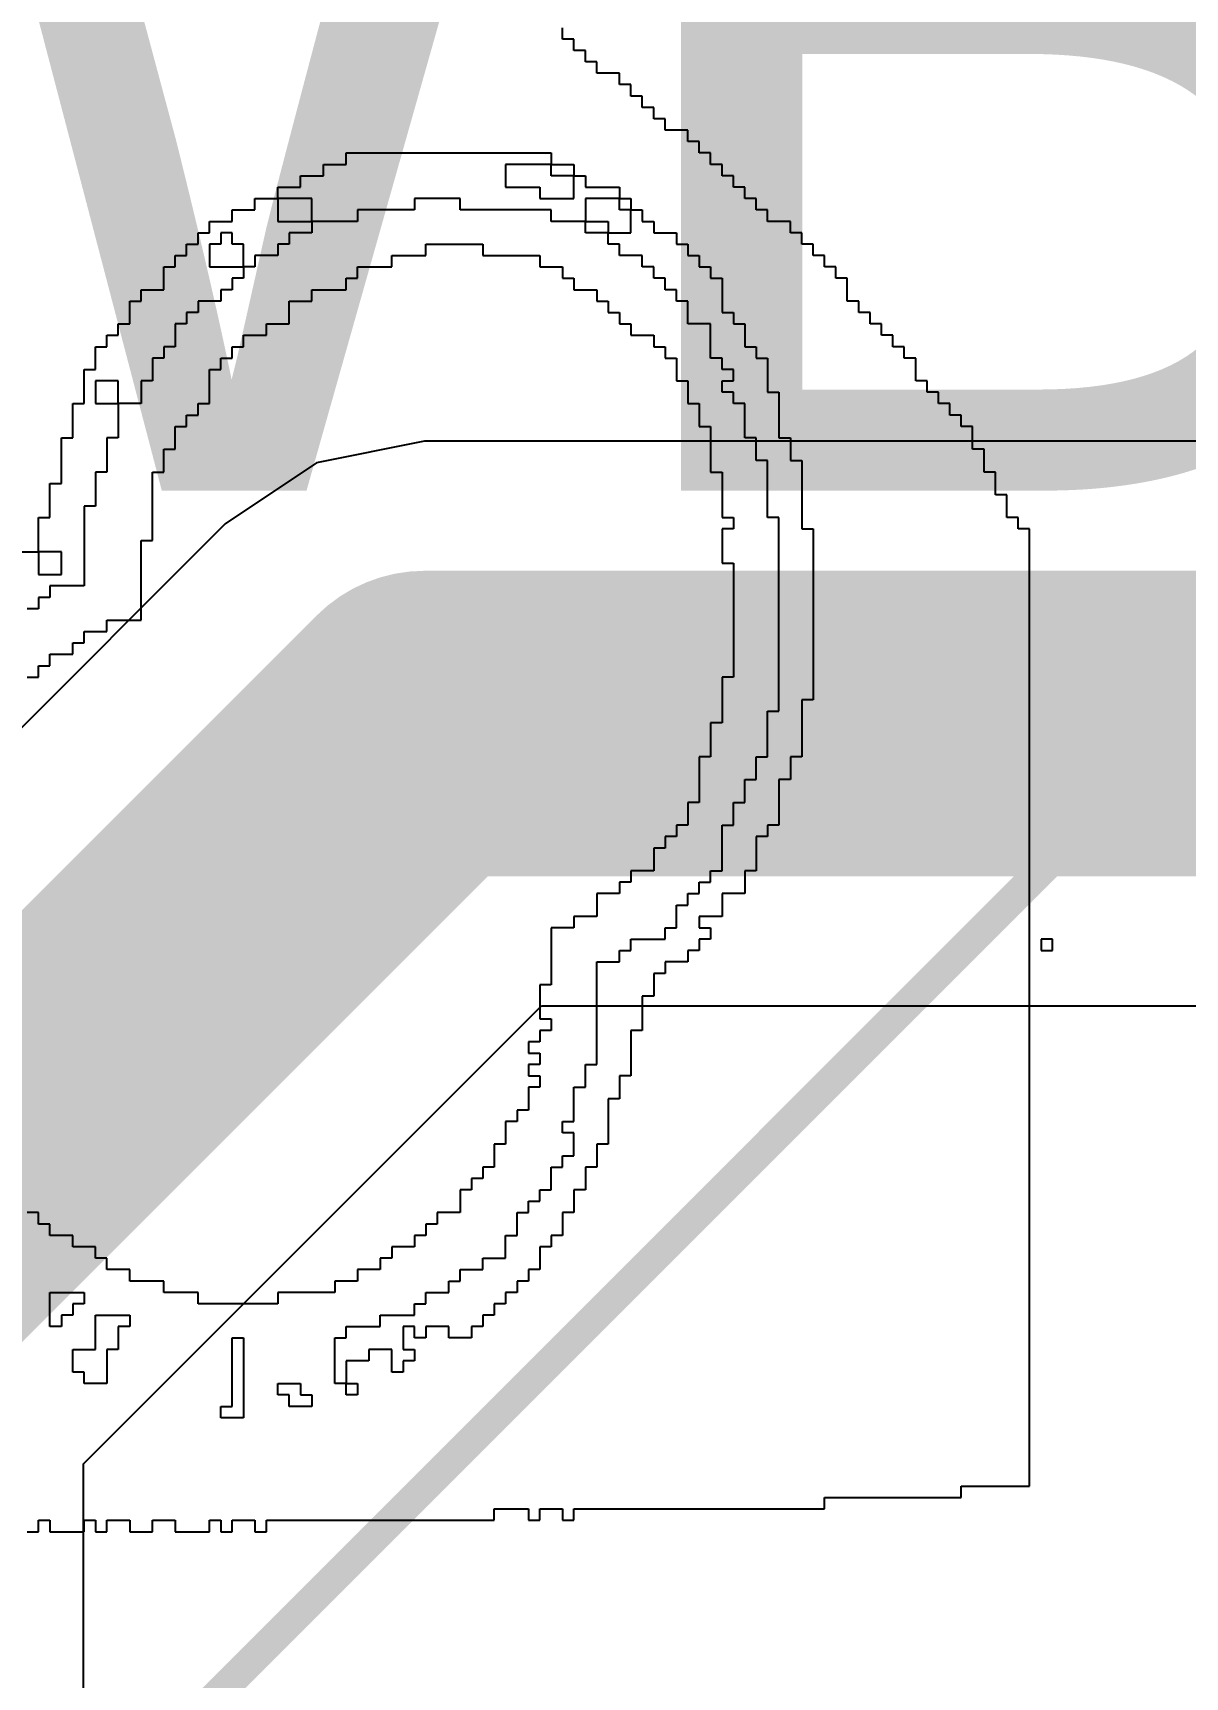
# Model space of a CAD drawing. Header units: millimetres. Extents: x 0 to 168, y 0 to 109.
# Drawn here: x 83.686 to 85.573, y 70.194 to 72.886 of the extents above; entities that cross this region are included whole.
import ezdxf

# ---------------------------------------------------------------- set-up
doc = ezdxf.new("R2010")
doc.units = ezdxf.units.MM
for name, color, linetype in [('BottomOverlay', 54, 'Continuous'), ('Mechanical15', 56, 'Continuous'), ('TopLayer', 1, 'Continuous'), ('TopOverlay', 2, 'Continuous')]:
    doc.layers.add(name, color=color, linetype=linetype)
doc.styles.add('Arial', font='arial.ttf', dxfattribs={"height": 0.2})

# ---------------------------------------------------------------- blocks, each defined once
blk = doc.blocks.new('44ML_M_51')
at = {"layer": 'Mechanical15', "const_width": 0.05}
blk.add_lwpolyline([(7.2, 7.2), (7.2, -7.2)], dxfattribs=at)

msp = doc.modelspace()

# ---------------------------------------------------------------- linework, layer by layer
at = {"layer": 'BottomOverlay'}
for p, q in [((84.5539, 72.8755), (84.5539, 72.8941)), ((84.5725, 72.8755), (84.5539, 72.8755)), ((84.5725, 72.8568), (84.5725, 72.8755)), ((84.5912, 72.8568), (84.5725, 72.8568)), ((84.5912, 72.8382), (84.5912, 72.8568)), ((84.6099, 72.8382), (84.5912, 72.8382)), ((84.6099, 72.8195), (84.6099, 72.8382)), ((84.6472, 72.8195), (84.6099, 72.8195)), ((84.6472, 72.8009), (84.6472, 72.8195)), ((84.6658, 72.8009), (84.6472, 72.8009)), ((84.6658, 72.7822), (84.6658, 72.8009)), ((84.6845, 72.7822), (84.6658, 72.7822)), ((84.6845, 72.7636), (84.6845, 72.7822)), ((84.7031, 72.7636), (84.6845, 72.7636)), ((84.7031, 72.7449), (84.7031, 72.7636)), ((84.7218, 72.7449), (84.7031, 72.7449)), ((84.7218, 72.7263), (84.7218, 72.7449)), ((84.7591, 72.7263), (84.7218, 72.7263)), ((84.7591, 72.7076), (84.7591, 72.7263)), ((84.1995, 72.6703), (84.1995, 72.689)), ((84.1995, 72.689), (84.5352, 72.689)), ((84.5352, 72.689), (84.5352, 72.6703)), ((84.7777, 72.7076), (84.7591, 72.7076)), ((84.7777, 72.689), (84.7777, 72.7076)), ((84.7964, 72.689), (84.7777, 72.689)), ((84.7964, 72.6703), (84.7964, 72.689)), ((84.1622, 72.6516), (84.1622, 72.6703)), ((84.1622, 72.6703), (84.1995, 72.6703)), ((84.5352, 72.6703), (84.4606, 72.6703)), ((84.4606, 72.6703), (84.4606, 72.6516)), ((84.5352, 72.6703), (84.5725, 72.6703)), ((84.5352, 72.6516), (84.5352, 72.6703)), ((84.5725, 72.6703), (84.5725, 72.6516)), ((84.815, 72.6703), (84.7964, 72.6703)), ((84.815, 72.6516), (84.815, 72.6703)), ((84.0875, 72.6143), (84.0875, 72.633)), ((84.0875, 72.633), (84.1248, 72.633)), ((84.1248, 72.633), (84.1248, 72.6516)), ((84.1248, 72.6516), (84.1622, 72.6516)), ((84.4606, 72.6516), (84.4606, 72.633)), ((84.4606, 72.633), (84.5166, 72.633)), ((84.5166, 72.633), (84.5166, 72.6143)), ((84.5725, 72.6516), (84.5352, 72.6516)), ((84.5725, 72.6516), (84.5912, 72.6516)), ((84.5725, 72.633), (84.5725, 72.6516)), ((84.5725, 72.6143), (84.5725, 72.633)), ((84.5912, 72.6516), (84.5912, 72.633)), ((84.5912, 72.633), (84.6472, 72.633)), ((84.6472, 72.633), (84.6472, 72.6143)), ((84.8337, 72.6516), (84.815, 72.6516)), ((84.8337, 72.633), (84.8337, 72.6516)), ((84.8524, 72.633), (84.8337, 72.633)), ((84.8524, 72.6143), (84.8524, 72.633)), ((84.0502, 72.5957), (84.0502, 72.6143)), ((84.0502, 72.6143), (84.0875, 72.6143)), ((84.0875, 72.6143), (84.0875, 72.5957)), ((84.1435, 72.6143), (84.0875, 72.6143)), ((84.1435, 72.5957), (84.1435, 72.6143)), ((84.386, 72.6143), (84.3114, 72.6143)), ((84.3114, 72.6143), (84.3114, 72.5957)), ((84.386, 72.5957), (84.386, 72.6143)), ((84.5166, 72.6143), (84.5725, 72.6143)), ((84.6472, 72.6143), (84.5912, 72.6143)), ((84.5912, 72.6143), (84.5912, 72.5957)), ((84.6472, 72.6143), (84.6658, 72.6143)), ((84.6472, 72.5957), (84.6472, 72.6143)), ((84.6658, 72.6143), (84.6658, 72.5957)), ((84.871, 72.6143), (84.8524, 72.6143)), ((84.871, 72.5957), (84.871, 72.6143)), ((83.9756, 72.5584), (83.9756, 72.577)), ((83.9756, 72.577), (84.0129, 72.577)), ((84.0129, 72.577), (84.0129, 72.5957)), ((84.0129, 72.5957), (84.0502, 72.5957)), ((84.0875, 72.5957), (84.0875, 72.577)), ((84.0875, 72.577), (84.1435, 72.577)), ((84.1435, 72.577), (84.1435, 72.5957)), ((84.1435, 72.577), (84.1435, 72.5584)), ((84.2181, 72.577), (84.1435, 72.577)), ((84.3114, 72.5957), (84.2181, 72.5957)), ((84.2181, 72.5957), (84.2181, 72.577)), ((84.5352, 72.5957), (84.386, 72.5957)), ((84.5352, 72.577), (84.5352, 72.5957)), ((84.5912, 72.577), (84.5352, 72.577)), ((84.5912, 72.5957), (84.5912, 72.577)), ((84.5912, 72.5584), (84.5912, 72.577)), ((84.5912, 72.577), (84.6285, 72.577)), ((84.6285, 72.577), (84.6285, 72.5584)), ((84.6658, 72.5957), (84.6472, 72.5957)), ((84.6658, 72.5957), (84.6845, 72.5957)), ((84.6658, 72.577), (84.6658, 72.5957)), ((84.6658, 72.5584), (84.6658, 72.577)), ((84.6845, 72.5957), (84.6845, 72.577)), ((84.6845, 72.577), (84.7031, 72.577)), ((84.7031, 72.577), (84.7031, 72.5584)), ((84.8897, 72.5957), (84.871, 72.5957)), ((84.8897, 72.577), (84.8897, 72.5957)), ((84.927, 72.577), (84.8897, 72.577)), ((84.927, 72.5584), (84.927, 72.577)), ((83.957, 72.5397), (83.957, 72.5584)), ((83.957, 72.5584), (83.9756, 72.5584)), ((84.0129, 72.5584), (83.9943, 72.5584)), ((83.9943, 72.5584), (83.9943, 72.5397)), ((84.0129, 72.5397), (84.0129, 72.5584)), ((84.1435, 72.5584), (84.1062, 72.5584)), ((84.1062, 72.5584), (84.1062, 72.5397)), ((84.6285, 72.5584), (84.5912, 72.5584)), ((84.6285, 72.5397), (84.6285, 72.5584)), ((84.6285, 72.5584), (84.6658, 72.5584)), ((84.7031, 72.5584), (84.7404, 72.5584)), ((84.7404, 72.5584), (84.7404, 72.5397)), ((84.9456, 72.5584), (84.927, 72.5584)), ((84.9456, 72.5397), (84.9456, 72.5584)), ((83.9383, 72.5211), (83.9383, 72.5397)), ((83.9383, 72.5397), (83.957, 72.5397)), ((83.9943, 72.5397), (83.9756, 72.5397)), ((83.9756, 72.5397), (83.9756, 72.5211)), ((84.0316, 72.5397), (84.0129, 72.5397)), ((84.0316, 72.5211), (84.0316, 72.5397)), ((84.1062, 72.5397), (84.0875, 72.5397)), ((84.0875, 72.5397), (84.0875, 72.5211)), ((84.33, 72.5211), (84.33, 72.5397)), ((84.33, 72.5397), (84.4233, 72.5397)), ((84.4233, 72.5397), (84.4233, 72.5211)), ((84.6472, 72.5397), (84.6285, 72.5397)), ((84.6472, 72.5211), (84.6472, 72.5397)), ((84.7404, 72.5397), (84.7591, 72.5397)), ((84.7591, 72.5397), (84.7591, 72.5211)), ((84.9643, 72.5397), (84.9456, 72.5397)), ((84.9643, 72.5211), (84.9643, 72.5397)), ((83.901, 72.4838), (83.901, 72.5024)), ((83.901, 72.5024), (83.9197, 72.5024)), ((83.9197, 72.5024), (83.9197, 72.5211)), ((83.9197, 72.5211), (83.9383, 72.5211)), ((83.9756, 72.5211), (83.9756, 72.5024)), ((83.9756, 72.5024), (84.0316, 72.5024)), ((84.0316, 72.5024), (84.0316, 72.5211)), ((84.0502, 72.5024), (84.0316, 72.5024)), ((84.0316, 72.5024), (84.0316, 72.4838)), ((84.0875, 72.5211), (84.0502, 72.5211)), ((84.0502, 72.5211), (84.0502, 72.5024)), ((84.2181, 72.4838), (84.2181, 72.5024)), ((84.2181, 72.5024), (84.2741, 72.5024)), ((84.2741, 72.5024), (84.2741, 72.5211)), ((84.2741, 72.5211), (84.33, 72.5211)), ((84.4233, 72.5211), (84.5166, 72.5211)), ((84.5166, 72.5211), (84.5166, 72.5024)), ((84.5166, 72.5024), (84.5539, 72.5024)), ((84.5539, 72.5024), (84.5539, 72.4838)), ((84.6845, 72.5211), (84.6472, 72.5211)), ((84.6845, 72.5024), (84.6845, 72.5211)), ((84.7031, 72.5024), (84.6845, 72.5024)), ((84.7031, 72.4838), (84.7031, 72.5024)), ((84.7591, 72.5211), (84.7777, 72.5211)), ((84.7777, 72.5211), (84.7777, 72.5024)), ((84.7777, 72.5024), (84.7964, 72.5024)), ((84.7964, 72.5024), (84.7964, 72.4838)), ((84.9829, 72.5211), (84.9643, 72.5211)), ((84.9829, 72.5024), (84.9829, 72.5211)), ((85.0016, 72.5024), (84.9829, 72.5024)), ((85.0016, 72.4838), (85.0016, 72.5024)), ((83.901, 72.4651), (83.901, 72.4838)), ((84.0316, 72.4838), (84.0129, 72.4838)), ((84.0129, 72.4838), (84.0129, 72.4651)), ((84.1995, 72.4651), (84.1995, 72.4838)), ((84.1995, 72.4838), (84.2181, 72.4838)), ((84.5539, 72.4838), (84.5725, 72.4838)), ((84.5725, 72.4838), (84.5725, 72.4651)), ((84.7218, 72.4838), (84.7031, 72.4838)), ((84.7218, 72.4651), (84.7218, 72.4838)), ((84.7964, 72.4838), (84.815, 72.4838)), ((84.815, 72.4838), (84.815, 72.4651)), ((85.0202, 72.4838), (85.0016, 72.4838)), ((85.0202, 72.4651), (85.0202, 72.4838)), ((83.845, 72.4278), (83.845, 72.4465)), ((83.845, 72.4465), (83.8637, 72.4465)), ((83.8637, 72.4465), (83.8637, 72.4651)), ((83.8637, 72.4651), (83.901, 72.4651)), ((83.9943, 72.4465), (83.957, 72.4465)), ((83.957, 72.4465), (83.957, 72.4278)), ((84.0129, 72.4651), (83.9943, 72.4651)), ((83.9943, 72.4651), (83.9943, 72.4465)), ((84.1062, 72.4278), (84.1062, 72.4465)), ((84.1062, 72.4465), (84.1435, 72.4465)), ((84.1435, 72.4465), (84.1435, 72.4651)), ((84.1435, 72.4651), (84.1995, 72.4651)), ((84.5725, 72.4651), (84.6099, 72.4651)), ((84.6099, 72.4651), (84.6099, 72.4465)), ((84.6099, 72.4465), (84.6285, 72.4465)), ((84.6285, 72.4465), (84.6285, 72.4278)), ((84.7404, 72.4651), (84.7218, 72.4651)), ((84.7404, 72.4465), (84.7404, 72.4651)), ((84.7591, 72.4465), (84.7404, 72.4465)), ((84.7591, 72.4278), (84.7591, 72.4465)), ((84.815, 72.4651), (84.815, 72.4465)), ((84.815, 72.4465), (84.815, 72.4278)), ((85.0202, 72.4465), (85.0202, 72.4651)), ((85.0389, 72.4465), (85.0202, 72.4465)), ((85.0389, 72.4278), (85.0389, 72.4465)), ((83.845, 72.4091), (83.845, 72.4278)), ((83.957, 72.4278), (83.9383, 72.4278)), ((83.9383, 72.4278), (83.9383, 72.4091)), ((84.1062, 72.4091), (84.1062, 72.4278)), ((84.6285, 72.4278), (84.6472, 72.4278)), ((84.6472, 72.4278), (84.6472, 72.4091)), ((84.7591, 72.4091), (84.7591, 72.4278)), ((84.815, 72.4278), (84.8337, 72.4278)), ((84.8337, 72.4278), (84.8337, 72.4091)), ((85.0575, 72.4278), (85.0389, 72.4278)), ((85.0575, 72.4091), (85.0575, 72.4278)), ((83.8077, 72.3718), (83.8077, 72.3905)), ((83.8077, 72.3905), (83.8264, 72.3905)), ((83.8264, 72.3905), (83.8264, 72.4091)), ((83.8264, 72.4091), (83.845, 72.4091)), ((83.9383, 72.4091), (83.9197, 72.4091)), ((83.9197, 72.4091), (83.9197, 72.3905)), ((83.9197, 72.3905), (83.9197, 72.3718)), ((84.0316, 72.3718), (84.0316, 72.3905)), ((84.0316, 72.3905), (84.0689, 72.3905)), ((84.0689, 72.3905), (84.0689, 72.4091)), ((84.0689, 72.4091), (84.1062, 72.4091)), ((84.6472, 72.4091), (84.6658, 72.4091)), ((84.6658, 72.4091), (84.6658, 72.3905)), ((84.6658, 72.3905), (84.7031, 72.3905)), ((84.7031, 72.3905), (84.7031, 72.3718)), ((84.7964, 72.4091), (84.7591, 72.4091)), ((84.7964, 72.3905), (84.7964, 72.4091)), ((84.7964, 72.3718), (84.7964, 72.3905)), ((84.8337, 72.4091), (84.8524, 72.4091)), ((84.8524, 72.4091), (84.8524, 72.3905)), ((84.8524, 72.3905), (84.8524, 72.3718)), ((85.0762, 72.4091), (85.0575, 72.4091)), ((85.0762, 72.3905), (85.0762, 72.4091)), ((85.0949, 72.3905), (85.0762, 72.3905)), ((85.0949, 72.3718), (85.0949, 72.3905)), ((83.7891, 72.3532), (83.7891, 72.3718)), ((83.7891, 72.3718), (83.8077, 72.3718)), ((83.9197, 72.3718), (83.901, 72.3718)), ((83.901, 72.3718), (83.901, 72.3532)), ((84.0129, 72.3532), (84.0129, 72.3718)), ((84.0129, 72.3718), (84.0316, 72.3718)), ((84.7031, 72.3718), (84.7218, 72.3718)), ((84.7218, 72.3718), (84.7218, 72.3532)), ((84.7964, 72.3532), (84.7964, 72.3718)), ((84.8524, 72.3718), (84.871, 72.3718)), ((84.871, 72.3718), (84.871, 72.3532)), ((85.1135, 72.3718), (85.0949, 72.3718)), ((85.1135, 72.3532), (85.1135, 72.3718)), ((83.7704, 72.3159), (83.7704, 72.3345)), ((83.7704, 72.3345), (83.7891, 72.3345)), ((83.7891, 72.3345), (83.7891, 72.3532)), ((83.901, 72.3532), (83.8823, 72.3532)), ((83.8823, 72.3532), (83.8823, 72.3345)), ((83.8823, 72.3345), (83.8823, 72.3159)), ((83.9756, 72.3159), (83.9756, 72.3345)), ((83.9756, 72.3345), (83.9943, 72.3345)), ((83.9943, 72.3345), (83.9943, 72.3532)), ((83.9943, 72.3532), (84.0129, 72.3532)), ((84.7218, 72.3532), (84.7404, 72.3532)), ((84.7404, 72.3532), (84.7404, 72.3345)), ((84.7404, 72.3345), (84.7404, 72.3159)), ((84.815, 72.3532), (84.7964, 72.3532)), ((84.815, 72.3345), (84.815, 72.3532)), ((84.8337, 72.3345), (84.815, 72.3345)), ((84.8337, 72.3159), (84.8337, 72.3345)), ((84.871, 72.3532), (84.8897, 72.3532)), ((84.8897, 72.3532), (84.8897, 72.3345)), ((84.8897, 72.3345), (84.8897, 72.3159)), ((85.1322, 72.3532), (85.1135, 72.3532)), ((85.1322, 72.3345), (85.1322, 72.3532)), ((85.1322, 72.3159), (85.1322, 72.3345)), ((83.7704, 72.2972), (83.7704, 72.3159)), ((83.8264, 72.3159), (83.7891, 72.3159)), ((83.7891, 72.3159), (83.7891, 72.2972)), ((83.8264, 72.2972), (83.8264, 72.3159)), ((83.8823, 72.3159), (83.8637, 72.3159)), ((83.8637, 72.3159), (83.8637, 72.2972)), ((83.9756, 72.2972), (83.9756, 72.3159)), ((84.7404, 72.3159), (84.7591, 72.3159)), ((84.7591, 72.3159), (84.7591, 72.2972)), ((84.815, 72.2972), (84.815, 72.3159)), ((84.815, 72.3159), (84.8337, 72.3159)), ((84.8897, 72.3159), (84.8897, 72.2972)), ((85.1508, 72.3159), (85.1322, 72.3159)), ((85.1508, 72.2972), (85.1508, 72.3159)), ((83.7704, 72.2786), (83.7704, 72.2972)), ((83.7891, 72.2972), (83.7891, 72.2786)), ((83.8264, 72.2786), (83.8264, 72.2972)), ((83.8637, 72.2972), (83.8637, 72.2786)), ((83.9756, 72.2786), (83.9756, 72.2972)), ((84.7591, 72.2972), (84.7591, 72.2786)), ((84.8337, 72.2972), (84.815, 72.2972)), ((84.8337, 72.2786), (84.8337, 72.2972)), ((84.8897, 72.2972), (84.9083, 72.2972)), ((84.9083, 72.2972), (84.9083, 72.2786)), ((85.1695, 72.2972), (85.1508, 72.2972)), ((85.1695, 72.2786), (85.1695, 72.2972)), ((83.7518, 72.2599), (83.7518, 72.2786)), ((83.7518, 72.2786), (83.7704, 72.2786)), ((83.7518, 72.2413), (83.7518, 72.2599)), ((83.7891, 72.2786), (83.8264, 72.2786)), ((83.8637, 72.2786), (83.8264, 72.2786)), ((83.8264, 72.2786), (83.8264, 72.2599)), ((83.8264, 72.2599), (83.8264, 72.2413)), ((83.9383, 72.2413), (83.9383, 72.2599)), ((83.9383, 72.2599), (83.957, 72.2599)), ((83.957, 72.2599), (83.957, 72.2786)), ((83.957, 72.2786), (83.9756, 72.2786)), ((84.7591, 72.2786), (84.7777, 72.2786)), ((84.7777, 72.2786), (84.7777, 72.2599)), ((84.7777, 72.2599), (84.7777, 72.2413)), ((84.8524, 72.2786), (84.8337, 72.2786)), ((84.8524, 72.2599), (84.8524, 72.2786)), ((84.8524, 72.2413), (84.8524, 72.2599)), ((84.9083, 72.2786), (84.9083, 72.2599)), ((84.9083, 72.2599), (84.9083, 72.2413)), ((85.1881, 72.2786), (85.1695, 72.2786)), ((85.1881, 72.2599), (85.1881, 72.2786)), ((85.2068, 72.2599), (85.1881, 72.2599)), ((85.2068, 72.2413), (85.2068, 72.2599)), ((83.7518, 72.2226), (83.7518, 72.2413)), ((83.8264, 72.2413), (83.8264, 72.2226)), ((83.9197, 72.2226), (83.9197, 72.2413)), ((83.9197, 72.2413), (83.9383, 72.2413)), ((84.7777, 72.2413), (84.7964, 72.2413)), ((84.7964, 72.2413), (84.7964, 72.2226)), ((84.8524, 72.2226), (84.8524, 72.2413)), ((84.9083, 72.2413), (84.9083, 72.2226)), ((85.2254, 72.2413), (85.2068, 72.2413)), ((85.2254, 72.2226), (85.2254, 72.2413)), ((83.7331, 72.204), (83.7331, 72.2226)), ((83.7331, 72.2226), (83.7518, 72.2226)), ((83.7331, 72.1853), (83.7331, 72.204)), ((83.8264, 72.2226), (83.8077, 72.2226)), ((83.8077, 72.2226), (83.8077, 72.204)), ((83.8077, 72.204), (83.8077, 72.1853)), ((83.901, 72.1853), (83.901, 72.204)), ((83.901, 72.204), (83.9197, 72.204)), ((83.9197, 72.204), (83.9197, 72.2226)), ((84.7964, 72.2226), (84.7964, 72.204)), ((84.7964, 72.204), (84.7964, 72.1853)), ((84.871, 72.2226), (84.8524, 72.2226)), ((84.871, 72.204), (84.871, 72.2226)), ((84.871, 72.1853), (84.871, 72.204)), ((84.9083, 72.2226), (84.927, 72.2226)), ((84.927, 72.2226), (84.927, 72.204)), ((84.927, 72.204), (84.927, 72.1853)), ((85.2254, 72.204), (85.2254, 72.2226)), ((85.2441, 72.204), (85.2254, 72.204)), ((85.2441, 72.1853), (85.2441, 72.204)), ((83.7331, 72.1667), (83.7331, 72.1853)), ((83.8077, 72.1853), (83.8077, 72.1667)), ((83.901, 72.1667), (83.901, 72.1853)), ((84.7964, 72.1853), (84.7964, 72.1667)), ((84.8897, 72.1853), (84.871, 72.1853)), ((84.8897, 72.1667), (84.8897, 72.1853)), ((84.927, 72.1853), (84.9456, 72.1853)), ((84.9456, 72.1853), (84.9456, 72.1667)), ((85.2441, 72.1667), (85.2441, 72.1853)), ((83.7145, 72.1293), (83.7145, 72.148)), ((83.7145, 72.148), (83.7331, 72.148)), ((83.7331, 72.148), (83.7331, 72.1667)), ((83.8077, 72.1667), (83.7891, 72.1667)), ((83.7891, 72.1667), (83.7891, 72.148)), ((83.7891, 72.148), (83.7891, 72.1293)), ((83.8823, 72.148), (83.8823, 72.1667)), ((83.8823, 72.1667), (83.901, 72.1667)), ((83.8823, 72.1293), (83.8823, 72.148)), ((84.7964, 72.1667), (84.815, 72.1667)), ((84.815, 72.1667), (84.815, 72.148)), ((84.815, 72.148), (84.815, 72.1293)), ((84.8897, 72.148), (84.8897, 72.1667)), ((84.8897, 72.1293), (84.8897, 72.148)), ((84.9456, 72.1667), (84.9456, 72.148)), ((84.9456, 72.148), (84.9456, 72.1293)), ((85.2627, 72.1667), (85.2441, 72.1667)), ((85.2627, 72.148), (85.2627, 72.1667)), ((85.2627, 72.1293), (85.2627, 72.148)), ((83.7145, 72.1107), (83.7145, 72.1293)), ((83.7891, 72.1293), (83.7891, 72.1107)), ((83.8823, 72.1107), (83.8823, 72.1293)), ((84.815, 72.1293), (84.815, 72.1107)), ((84.8897, 72.1107), (84.8897, 72.1293)), ((84.9456, 72.1293), (84.9456, 72.1107)), ((85.2814, 72.1293), (85.2627, 72.1293)), ((85.2814, 72.1107), (85.2814, 72.1293)), ((83.6958, 72.0734), (83.6958, 72.092)), ((83.6958, 72.092), (83.7145, 72.092)), ((83.7145, 72.092), (83.7145, 72.1107)), ((83.7891, 72.1107), (83.7704, 72.1107)), ((83.7704, 72.1107), (83.7704, 72.092)), ((83.7704, 72.092), (83.7704, 72.0734)), ((83.8823, 72.092), (83.8823, 72.1107)), ((83.8823, 72.0734), (83.8823, 72.092)), ((84.815, 72.1107), (84.815, 72.092)), ((84.815, 72.092), (84.8337, 72.092)), ((84.8337, 72.092), (84.8337, 72.0734)), ((84.8897, 72.092), (84.8897, 72.1107)), ((84.9083, 72.092), (84.8897, 72.092)), ((84.9083, 72.0734), (84.9083, 72.092)), ((84.9456, 72.1107), (84.9456, 72.092)), ((84.9456, 72.092), (84.9456, 72.0734)), ((85.2814, 72.092), (85.2814, 72.1107)), ((85.3, 72.092), (85.2814, 72.092)), ((85.3, 72.0734), (85.3, 72.092)), ((83.6958, 72.0547), (83.6958, 72.0734)), ((83.7704, 72.0734), (83.7704, 72.0547)), ((83.8823, 72.0547), (83.8823, 72.0734)), ((84.8337, 72.0734), (84.815, 72.0734)), ((84.815, 72.0734), (84.815, 72.0547)), ((84.9083, 72.0547), (84.9083, 72.0734)), ((84.9456, 72.0734), (84.9643, 72.0734)), ((84.9643, 72.0734), (84.9643, 72.0547)), ((85.3187, 72.0734), (85.3, 72.0734)), ((85.3187, 72.0547), (85.3187, 72.0734)), ((83.6958, 72.0361), (83.6958, 72.0547)), ((83.7704, 72.0547), (83.7704, 72.0361)), ((83.8637, 72.0361), (83.8637, 72.0547)), ((83.8637, 72.0547), (83.8823, 72.0547)), ((84.815, 72.0547), (84.815, 72.0361)), ((84.9083, 72.0361), (84.9083, 72.0547)), ((84.9643, 72.0547), (84.9643, 72.0361)), ((85.3187, 72.0361), (85.3187, 72.0547)), ((83.6585, 72.0361), (83.6958, 72.0361)), ((83.6958, 72.0361), (83.6958, 72.0174)), ((83.7331, 72.0361), (83.6958, 72.0361)), ((83.6958, 72.0174), (83.6958, 71.9988)), ((83.7331, 72.0174), (83.7331, 72.0361)), ((83.7331, 71.9988), (83.7331, 72.0174)), ((83.7704, 72.0361), (83.7704, 72.0174)), ((83.7704, 72.0174), (83.7704, 71.9988)), ((83.8637, 72.0174), (83.8637, 72.0361)), ((83.8637, 71.9988), (83.8637, 72.0174)), ((84.815, 72.0361), (84.815, 72.0174)), ((84.815, 72.0174), (84.8337, 72.0174)), ((84.8337, 72.0174), (84.8337, 71.9988)), ((84.9083, 72.0174), (84.9083, 72.0361)), ((84.9083, 71.9988), (84.9083, 72.0174)), ((84.9643, 72.0361), (84.9643, 72.0174)), ((84.9643, 72.0174), (84.9643, 71.9988)), ((85.3187, 72.0174), (85.3187, 72.0361)), ((85.3187, 71.9988), (85.3187, 72.0174)), ((83.6958, 71.9988), (83.7331, 71.9988)), ((83.7704, 71.9988), (83.7704, 71.9801)), ((83.8637, 71.9801), (83.8637, 71.9988)), ((84.8337, 71.9988), (84.8337, 71.9801)), ((84.9083, 71.9801), (84.9083, 71.9988)), ((84.9643, 71.9988), (84.9643, 71.9801)), ((85.3187, 71.9801), (85.3187, 71.9988)), ((83.7145, 71.9615), (83.6958, 71.9615)), ((83.6958, 71.9615), (83.6958, 71.9428)), ((83.7704, 71.9801), (83.7145, 71.9801)), ((83.7145, 71.9801), (83.7145, 71.9615)), ((83.8637, 71.9615), (83.8637, 71.9801)), ((83.8637, 71.9428), (83.8637, 71.9615)), ((84.8337, 71.9801), (84.8337, 71.9615)), ((84.8337, 71.9615), (84.8337, 71.9428)), ((84.9083, 71.9615), (84.9083, 71.9801)), ((84.9083, 71.9428), (84.9083, 71.9615)), ((84.9643, 71.9801), (84.9643, 71.9615)), ((84.9643, 71.9615), (84.9643, 71.9428)), ((85.3187, 71.9615), (85.3187, 71.9801)), ((85.3187, 71.9428), (85.3187, 71.9615)), ((83.6958, 71.9428), (83.6772, 71.9428)), ((83.8637, 71.9241), (83.8637, 71.9428)), ((84.8337, 71.9428), (84.8337, 71.9241)), ((84.9083, 71.9241), (84.9083, 71.9428)), ((84.9643, 71.9428), (84.9643, 71.9241)), ((85.3187, 71.9241), (85.3187, 71.9428)), ((83.7704, 71.8868), (83.7704, 71.9055)), ((83.7704, 71.9055), (83.8077, 71.9055)), ((83.8077, 71.9055), (83.8077, 71.9241)), ((83.8077, 71.9241), (83.8637, 71.9241)), ((84.8337, 71.9241), (84.8337, 71.9055)), ((84.8337, 71.9055), (84.8337, 71.8868)), ((84.9083, 71.9055), (84.9083, 71.9241)), ((84.9083, 71.8868), (84.9083, 71.9055)), ((84.9643, 71.9241), (84.9643, 71.9055)), ((84.9643, 71.9055), (84.9643, 71.8868)), ((85.3187, 71.9055), (85.3187, 71.9241)), ((85.3187, 71.8868), (85.3187, 71.9055)), ((83.7518, 71.8682), (83.7518, 71.8868)), ((83.7518, 71.8868), (83.7704, 71.8868)), ((84.8337, 71.8868), (84.8337, 71.8682)), ((84.9083, 71.8682), (84.9083, 71.8868)), ((84.9643, 71.8868), (84.9643, 71.8682)), ((85.3187, 71.8682), (85.3187, 71.8868)), ((83.6958, 71.8309), (83.6958, 71.8495)), ((83.6958, 71.8495), (83.7145, 71.8495)), ((83.7145, 71.8495), (83.7145, 71.8682)), ((83.7145, 71.8682), (83.7518, 71.8682)), ((84.8337, 71.8682), (84.8337, 71.8495)), ((84.8337, 71.8495), (84.8337, 71.8309)), ((84.9083, 71.8495), (84.9083, 71.8682)), ((84.9083, 71.8309), (84.9083, 71.8495)), ((84.9643, 71.8682), (84.9643, 71.8495)), ((84.9643, 71.8495), (84.9643, 71.8309)), ((85.3187, 71.8495), (85.3187, 71.8682)), ((85.3187, 71.8309), (85.3187, 71.8495)), ((83.6772, 71.8309), (83.6958, 71.8309)), ((84.8337, 71.8309), (84.815, 71.8309)), ((84.815, 71.8309), (84.815, 71.8122)), ((84.9083, 71.8122), (84.9083, 71.8309)), ((84.9643, 71.8309), (84.9643, 71.8122)), ((85.3187, 71.8122), (85.3187, 71.8309)), ((84.815, 71.8122), (84.815, 71.7936)), ((84.9083, 71.7936), (84.9083, 71.8122)), ((84.9643, 71.8122), (84.9643, 71.7936)), ((85.3187, 71.7936), (85.3187, 71.8122)), ((84.815, 71.7936), (84.815, 71.7749)), ((84.815, 71.7749), (84.815, 71.7563)), ((84.8897, 71.7563), (84.8897, 71.7749)), ((84.8897, 71.7749), (84.9083, 71.7749)), ((84.9083, 71.7749), (84.9083, 71.7936)), ((84.9643, 71.7936), (84.9456, 71.7936)), ((84.9456, 71.7936), (84.9456, 71.7749)), ((84.9456, 71.7749), (84.9456, 71.7563)), ((85.3187, 71.7749), (85.3187, 71.7936)), ((85.3187, 71.7563), (85.3187, 71.7749)), ((84.815, 71.7563), (84.7964, 71.7563)), ((84.7964, 71.7563), (84.7964, 71.7376)), ((84.8897, 71.7376), (84.8897, 71.7563)), ((84.9456, 71.7563), (84.9456, 71.7376)), ((85.3187, 71.7376), (85.3187, 71.7563)), ((84.7964, 71.7376), (84.7964, 71.719)), ((84.7964, 71.719), (84.7964, 71.7003)), ((84.8897, 71.719), (84.8897, 71.7376)), ((84.8897, 71.7003), (84.8897, 71.719)), ((84.9456, 71.7376), (84.9456, 71.719)), ((84.9456, 71.719), (84.9456, 71.7003)), ((85.3187, 71.719), (85.3187, 71.7376)), ((85.3187, 71.7003), (85.3187, 71.719)), ((84.7964, 71.7003), (84.7777, 71.7003)), ((84.7777, 71.7003), (84.7777, 71.6816)), ((84.871, 71.6816), (84.871, 71.7003)), ((84.871, 71.7003), (84.8897, 71.7003)), ((84.9456, 71.7003), (84.927, 71.7003)), ((84.927, 71.7003), (84.927, 71.6816)), ((85.3187, 71.6816), (85.3187, 71.7003)), ((84.7777, 71.6816), (84.7777, 71.663)), ((84.7777, 71.663), (84.7777, 71.6443)), ((84.8524, 71.6443), (84.8524, 71.663)), ((84.8524, 71.663), (84.871, 71.663)), ((84.871, 71.663), (84.871, 71.6816)), ((84.927, 71.663), (84.9083, 71.663)), ((84.9083, 71.663), (84.9083, 71.6443)), ((84.927, 71.6816), (84.927, 71.663)), ((85.3187, 71.663), (85.3187, 71.6816)), ((85.3187, 71.6443), (85.3187, 71.663)), ((84.7777, 71.6443), (84.7777, 71.6257)), ((84.8524, 71.6257), (84.8524, 71.6443)), ((84.9083, 71.6443), (84.9083, 71.6257)), ((85.3187, 71.6257), (85.3187, 71.6443)), ((84.7777, 71.6257), (84.7591, 71.6257)), ((84.7591, 71.6257), (84.7591, 71.607)), ((84.7591, 71.607), (84.7591, 71.5884)), ((84.8337, 71.607), (84.8337, 71.6257)), ((84.8337, 71.6257), (84.8524, 71.6257)), ((84.8337, 71.5884), (84.8337, 71.607)), ((84.9083, 71.6257), (84.9083, 71.607)), ((84.9083, 71.607), (84.9083, 71.5884)), ((85.3187, 71.607), (85.3187, 71.6257)), ((85.3187, 71.5884), (85.3187, 71.607)), ((84.7591, 71.5884), (84.7404, 71.5884)), ((84.7404, 71.5884), (84.7404, 71.5697)), ((84.815, 71.5697), (84.815, 71.5884)), ((84.815, 71.5884), (84.8337, 71.5884)), ((84.9083, 71.5884), (84.8897, 71.5884)), ((84.8897, 71.5884), (84.8897, 71.5697)), ((85.3187, 71.5697), (85.3187, 71.5884)), ((84.7404, 71.5697), (84.7218, 71.5697)), ((84.7218, 71.5697), (84.7218, 71.5511)), ((84.815, 71.5511), (84.815, 71.5697)), ((84.8897, 71.5697), (84.871, 71.5697)), ((84.871, 71.5697), (84.871, 71.5511)), ((85.3187, 71.5511), (85.3187, 71.5697)), ((84.7218, 71.5511), (84.7031, 71.5511)), ((84.7031, 71.5511), (84.7031, 71.5324)), ((84.7031, 71.5324), (84.7031, 71.5138)), ((84.815, 71.5324), (84.815, 71.5511)), ((84.815, 71.5138), (84.815, 71.5324)), ((84.871, 71.5511), (84.871, 71.5324)), ((84.871, 71.5324), (84.871, 71.5138)), ((85.3187, 71.5324), (85.3187, 71.5511)), ((85.3187, 71.5138), (85.3187, 71.5324)), ((84.7031, 71.5138), (84.6658, 71.5138)), ((84.6658, 71.5138), (84.6658, 71.4951)), ((84.7964, 71.4951), (84.7964, 71.5138)), ((84.7964, 71.5138), (84.815, 71.5138)), ((84.871, 71.5138), (84.8524, 71.5138)), ((84.8524, 71.5138), (84.8524, 71.4951)), ((85.3187, 71.4951), (85.3187, 71.5138)), ((84.6472, 71.4765), (84.6099, 71.4765)), ((84.6099, 71.4765), (84.6099, 71.4578)), ((84.6658, 71.4951), (84.6472, 71.4951)), ((84.6472, 71.4951), (84.6472, 71.4765)), ((84.7591, 71.4578), (84.7591, 71.4765)), ((84.7591, 71.4765), (84.7777, 71.4765)), ((84.7777, 71.4765), (84.7777, 71.4951)), ((84.7777, 71.4951), (84.7964, 71.4951)), ((84.8524, 71.4765), (84.815, 71.4765)), ((84.815, 71.4765), (84.815, 71.4578)), ((84.8524, 71.4951), (84.8524, 71.4765)), ((85.3187, 71.4765), (85.3187, 71.4951)), ((85.3187, 71.4578), (85.3187, 71.4765)), ((84.6099, 71.4578), (84.6099, 71.4391)), ((84.7404, 71.4391), (84.7404, 71.4578)), ((84.7404, 71.4578), (84.7591, 71.4578)), ((84.815, 71.4578), (84.815, 71.4391)), ((85.3187, 71.4391), (85.3187, 71.4578)), ((84.5725, 71.4205), (84.5352, 71.4205)), ((84.5352, 71.4205), (84.5352, 71.4018)), ((84.6099, 71.4391), (84.5725, 71.4391)), ((84.5725, 71.4391), (84.5725, 71.4205)), ((84.7218, 71.4018), (84.7218, 71.4205)), ((84.7218, 71.4205), (84.7404, 71.4205)), ((84.7404, 71.4205), (84.7404, 71.4391)), ((84.815, 71.4391), (84.7777, 71.4391)), ((84.7777, 71.4391), (84.7777, 71.4205)), ((84.7777, 71.4205), (84.7964, 71.4205)), ((84.7964, 71.4205), (84.7964, 71.4018)), ((85.3187, 71.4205), (85.3187, 71.4391)), ((85.3187, 71.4018), (85.3187, 71.4205)), ((84.5352, 71.4018), (84.5352, 71.3832)), ((84.6658, 71.3832), (84.6658, 71.4018)), ((84.6658, 71.4018), (84.7218, 71.4018)), ((84.7964, 71.4018), (84.7777, 71.4018)), ((84.7777, 71.4018), (84.7777, 71.3832)), ((85.3187, 71.3832), (85.3187, 71.4018)), ((85.356, 71.4018), (85.3374, 71.4018)), ((85.3374, 71.4018), (85.3374, 71.3832)), ((85.356, 71.3832), (85.356, 71.4018)), ((84.5352, 71.3832), (84.5352, 71.3645)), ((84.5352, 71.3645), (84.5352, 71.3459)), ((84.6099, 71.3459), (84.6099, 71.3645)), ((84.6099, 71.3645), (84.6472, 71.3645)), ((84.6472, 71.3645), (84.6472, 71.3832)), ((84.6472, 71.3832), (84.6658, 71.3832)), ((84.7591, 71.3645), (84.7218, 71.3645)), ((84.7218, 71.3645), (84.7218, 71.3459)), ((84.7777, 71.3832), (84.7591, 71.3832)), ((84.7591, 71.3832), (84.7591, 71.3645)), ((85.3187, 71.3645), (85.3187, 71.3832)), ((85.3187, 71.3459), (85.3187, 71.3645)), ((85.3374, 71.3832), (85.356, 71.3832)), ((84.5352, 71.3459), (84.5352, 71.3272)), ((84.6099, 71.3272), (84.6099, 71.3459)), ((84.7218, 71.3459), (84.7031, 71.3459)), ((84.7031, 71.3459), (84.7031, 71.3272)), ((85.3187, 71.3272), (85.3187, 71.3459)), ((84.5352, 71.3272), (84.5166, 71.3272)), ((84.5166, 71.3272), (84.5166, 71.3086)), ((84.6099, 71.3086), (84.6099, 71.3272)), ((84.7031, 71.3272), (84.7031, 71.3086)), ((85.3187, 71.3086), (85.3187, 71.3272)), ((84.5166, 71.3086), (84.5166, 71.2899)), ((84.5166, 71.2899), (84.5166, 71.2713)), ((84.6099, 71.2899), (84.6099, 71.3086)), ((84.6099, 71.2713), (84.6099, 71.2899)), ((84.7031, 71.3086), (84.6845, 71.3086)), ((84.6845, 71.3086), (84.6845, 71.2899)), ((84.6845, 71.2899), (84.6845, 71.2713)), ((85.3187, 71.2899), (85.3187, 71.3086)), ((85.3187, 71.2713), (85.3187, 71.2899)), ((84.5166, 71.2713), (84.5352, 71.2713)), ((84.5352, 71.2713), (84.5352, 71.2526)), ((84.6099, 71.2526), (84.6099, 71.2713)), ((84.6845, 71.2713), (84.6845, 71.2526)), ((85.3187, 71.2526), (85.3187, 71.2713)), ((84.5166, 71.234), (84.4979, 71.234)), ((84.4979, 71.234), (84.4979, 71.2153)), ((84.5352, 71.2526), (84.5166, 71.2526)), ((84.5166, 71.2526), (84.5166, 71.234)), ((84.6099, 71.234), (84.6099, 71.2526)), ((84.6099, 71.2153), (84.6099, 71.234)), ((84.6845, 71.2526), (84.6658, 71.2526)), ((84.6658, 71.2526), (84.6658, 71.234)), ((84.6658, 71.234), (84.6658, 71.2153)), ((85.3187, 71.234), (85.3187, 71.2526)), ((85.3187, 71.2153), (85.3187, 71.234)), ((84.4979, 71.2153), (84.5166, 71.2153)), ((84.5166, 71.2153), (84.5166, 71.1966)), ((84.6099, 71.1966), (84.6099, 71.2153)), ((84.6658, 71.2153), (84.6658, 71.1966)), ((85.3187, 71.1966), (85.3187, 71.2153)), ((84.5166, 71.1966), (84.4979, 71.1966)), ((84.4979, 71.1966), (84.4979, 71.178)), ((84.4979, 71.178), (84.5166, 71.178)), ((84.5166, 71.178), (84.5166, 71.1593)), ((84.5912, 71.178), (84.5912, 71.1966)), ((84.5912, 71.1966), (84.6099, 71.1966)), ((84.5912, 71.1593), (84.5912, 71.178)), ((84.6658, 71.178), (84.6472, 71.178)), ((84.6472, 71.178), (84.6472, 71.1593)), ((84.6658, 71.1966), (84.6658, 71.178)), ((85.3187, 71.178), (85.3187, 71.1966)), ((85.3187, 71.1593), (85.3187, 71.178)), ((84.5166, 71.1593), (84.4979, 71.1593)), ((84.4979, 71.1593), (84.4979, 71.1407)), ((84.5725, 71.1407), (84.5725, 71.1593)), ((84.5725, 71.1593), (84.5912, 71.1593)), ((84.6472, 71.1593), (84.6472, 71.1407)), ((85.3187, 71.1407), (85.3187, 71.1593)), ((84.4979, 71.122), (84.4793, 71.122)), ((84.4793, 71.122), (84.4793, 71.1034)), ((84.4979, 71.1407), (84.4979, 71.122)), ((84.5725, 71.122), (84.5725, 71.1407)), ((84.5725, 71.1034), (84.5725, 71.122)), ((84.6472, 71.1407), (84.6285, 71.1407)), ((84.6285, 71.1407), (84.6285, 71.122)), ((84.6285, 71.122), (84.6285, 71.1034)), ((85.3187, 71.122), (85.3187, 71.1407)), ((85.3187, 71.1034), (85.3187, 71.122)), ((84.4793, 71.1034), (84.4606, 71.1034)), ((84.4606, 71.1034), (84.4606, 71.0847)), ((84.5539, 71.0847), (84.5539, 71.1034)), ((84.5539, 71.1034), (84.5725, 71.1034)), ((84.6285, 71.1034), (84.6285, 71.0847)), ((85.3187, 71.0847), (85.3187, 71.1034)), ((84.4606, 71.0847), (84.4606, 71.0661)), ((84.5725, 71.0847), (84.5539, 71.0847)), ((84.5725, 71.0661), (84.5725, 71.0847)), ((84.6285, 71.0847), (84.6285, 71.0661)), ((85.3187, 71.0661), (85.3187, 71.0847)), ((84.4606, 71.0661), (84.442, 71.0661)), ((84.442, 71.0661), (84.442, 71.0474)), ((84.442, 71.0474), (84.442, 71.0288)), ((84.5539, 71.0288), (84.5539, 71.0474)), ((84.5539, 71.0474), (84.5725, 71.0474)), ((84.5725, 71.0474), (84.5725, 71.0661)), ((84.6285, 71.0661), (84.6099, 71.0661)), ((84.6099, 71.0661), (84.6099, 71.0474)), ((84.6099, 71.0474), (84.6099, 71.0288)), ((85.3187, 71.0474), (85.3187, 71.0661)), ((85.3187, 71.0288), (85.3187, 71.0474)), ((84.442, 71.0288), (84.4233, 71.0288)), ((84.4233, 71.0288), (84.4233, 71.0101)), ((84.5352, 71.0101), (84.5352, 71.0288)), ((84.5352, 71.0288), (84.5539, 71.0288)), ((84.6099, 71.0288), (84.5912, 71.0288)), ((84.5912, 71.0288), (84.5912, 71.0101)), ((85.3187, 71.0101), (85.3187, 71.0288)), ((84.4047, 70.9915), (84.386, 70.9915)), ((84.386, 70.9915), (84.386, 70.9728)), ((84.4233, 71.0101), (84.4047, 71.0101)), ((84.4047, 71.0101), (84.4047, 70.9915)), ((84.5166, 70.9728), (84.5166, 70.9915)), ((84.5166, 70.9915), (84.5352, 70.9915)), ((84.5352, 70.9915), (84.5352, 71.0101)), ((84.5912, 70.9915), (84.5725, 70.9915)), ((84.5725, 70.9915), (84.5725, 70.9728)), ((84.5912, 71.0101), (84.5912, 70.9915)), ((85.3187, 70.9915), (85.3187, 71.0101)), ((85.3187, 70.9728), (85.3187, 70.9915)), ((84.386, 70.9728), (84.386, 70.9541)), ((84.4979, 70.9541), (84.4979, 70.9728)), ((84.4979, 70.9728), (84.5166, 70.9728)), ((84.5725, 70.9728), (84.5725, 70.9541)), ((85.3187, 70.9541), (85.3187, 70.9728)), ((83.6958, 70.9541), (83.6772, 70.9541)), ((83.6958, 70.9355), (83.6958, 70.9541)), ((83.7145, 70.9355), (83.6958, 70.9355)), ((83.7145, 70.9168), (83.7145, 70.9355)), ((84.3487, 70.9355), (84.33, 70.9355)), ((84.33, 70.9355), (84.33, 70.9168)), ((84.386, 70.9541), (84.3487, 70.9541)), ((84.3487, 70.9541), (84.3487, 70.9355)), ((84.4793, 70.9355), (84.4793, 70.9541)), ((84.4793, 70.9541), (84.4979, 70.9541)), ((84.4793, 70.9168), (84.4793, 70.9355)), ((84.5725, 70.9541), (84.5539, 70.9541)), ((84.5539, 70.9541), (84.5539, 70.9355)), ((84.5539, 70.9355), (84.5539, 70.9168)), ((85.3187, 70.9355), (85.3187, 70.9541)), ((85.3187, 70.9168), (85.3187, 70.9355)), ((83.7518, 70.9168), (83.7145, 70.9168)), ((83.7518, 70.8982), (83.7518, 70.9168)), ((84.33, 70.9168), (84.3114, 70.9168)), ((84.3114, 70.9168), (84.3114, 70.8982)), ((84.4606, 70.8982), (84.4606, 70.9168)), ((84.4606, 70.9168), (84.4793, 70.9168)), ((84.5539, 70.9168), (84.5352, 70.9168)), ((84.5352, 70.9168), (84.5352, 70.8982)), ((85.3187, 70.8982), (85.3187, 70.9168)), ((83.7891, 70.8982), (83.7518, 70.8982)), ((83.7891, 70.8795), (83.7891, 70.8982)), ((83.8077, 70.8795), (83.7891, 70.8795)), ((83.8077, 70.8609), (83.8077, 70.8795)), ((84.2741, 70.8795), (84.2554, 70.8795)), ((84.2554, 70.8795), (84.2554, 70.8609)), ((84.3114, 70.8982), (84.2741, 70.8982)), ((84.2741, 70.8982), (84.2741, 70.8795)), ((84.4233, 70.8609), (84.4233, 70.8795)), ((84.4233, 70.8795), (84.4606, 70.8795)), ((84.4606, 70.8795), (84.4606, 70.8982)), ((84.5352, 70.8982), (84.5166, 70.8982)), ((84.5166, 70.8982), (84.5166, 70.8795)), ((84.5166, 70.8795), (84.5166, 70.8609)), ((85.3187, 70.8795), (85.3187, 70.8982)), ((85.3187, 70.8609), (85.3187, 70.8795)), ((83.845, 70.8609), (83.8077, 70.8609)), ((83.845, 70.8422), (83.845, 70.8609)), ((84.2554, 70.8609), (84.2181, 70.8609)), ((84.2181, 70.8609), (84.2181, 70.8422)), ((84.386, 70.8422), (84.386, 70.8609)), ((84.386, 70.8609), (84.4233, 70.8609)), ((84.5166, 70.8609), (84.4979, 70.8609)), ((84.4979, 70.8609), (84.4979, 70.8422)), ((85.3187, 70.8422), (85.3187, 70.8609)), ((83.901, 70.8422), (83.845, 70.8422)), ((83.901, 70.8236), (83.901, 70.8422)), ((84.2181, 70.8422), (84.1808, 70.8422)), ((84.1808, 70.8422), (84.1808, 70.8236)), ((84.3674, 70.8236), (84.3674, 70.8422)), ((84.3674, 70.8422), (84.386, 70.8422)), ((84.4979, 70.8422), (84.4793, 70.8422)), ((84.4793, 70.8422), (84.4793, 70.8236)), ((85.3187, 70.8236), (85.3187, 70.8422)), ((83.7145, 70.8049), (83.7145, 70.8236)), ((83.7145, 70.8236), (83.7704, 70.8236)), ((83.7145, 70.7863), (83.7145, 70.8049)), ((83.7704, 70.8049), (83.7518, 70.8049)), ((83.7518, 70.8049), (83.7518, 70.7863)), ((83.7704, 70.8236), (83.7704, 70.8049)), ((83.957, 70.8236), (83.901, 70.8236)), ((83.957, 70.8049), (83.957, 70.8236)), ((84.0875, 70.8049), (83.957, 70.8049)), ((84.1808, 70.8236), (84.0875, 70.8236)), ((84.0875, 70.8236), (84.0875, 70.8049)), ((84.3114, 70.7863), (84.3114, 70.8049)), ((84.3114, 70.8049), (84.33, 70.8049)), ((84.33, 70.8049), (84.33, 70.8236)), ((84.33, 70.8236), (84.3674, 70.8236)), ((84.4606, 70.8049), (84.442, 70.8049)), ((84.442, 70.8049), (84.442, 70.7863)), ((84.4793, 70.8236), (84.4606, 70.8236)), ((84.4606, 70.8236), (84.4606, 70.8049)), ((85.3187, 70.8049), (85.3187, 70.8236)), ((85.3187, 70.7863), (85.3187, 70.8049)), ((83.7145, 70.7676), (83.7145, 70.7863)), ((83.7518, 70.7863), (83.7331, 70.7863)), ((83.7331, 70.7863), (83.7331, 70.7676)), ((83.7891, 70.7676), (83.7891, 70.7863)), ((83.7891, 70.7863), (83.845, 70.7863)), ((83.845, 70.7863), (83.845, 70.7676)), ((84.2554, 70.7676), (84.2554, 70.7863)), ((84.2554, 70.7863), (84.3114, 70.7863)), ((84.442, 70.7863), (84.4233, 70.7863)), ((84.4233, 70.7863), (84.4233, 70.7676)), ((85.3187, 70.7676), (85.3187, 70.7863)), ((83.7331, 70.7676), (83.7145, 70.7676)), ((83.7891, 70.749), (83.7891, 70.7676)), ((83.7891, 70.7303), (83.7891, 70.749)), ((83.845, 70.7676), (83.8264, 70.7676)), ((83.8264, 70.7676), (83.8264, 70.749)), ((83.8264, 70.749), (83.8264, 70.7303)), ((84.0129, 70.7303), (84.0129, 70.749)), ((84.0129, 70.749), (84.0316, 70.749)), ((84.0316, 70.749), (84.0316, 70.7303)), ((84.1808, 70.7303), (84.1808, 70.749)), ((84.1808, 70.749), (84.1995, 70.749)), ((84.1995, 70.749), (84.1995, 70.7676)), ((84.1995, 70.7676), (84.2554, 70.7676)), ((84.3114, 70.7676), (84.2927, 70.7676)), ((84.2927, 70.7676), (84.2927, 70.749)), ((84.2927, 70.749), (84.2927, 70.7303)), ((84.3114, 70.749), (84.3114, 70.7676)), ((84.33, 70.749), (84.3114, 70.749)), ((84.3674, 70.7676), (84.33, 70.7676)), ((84.33, 70.7676), (84.33, 70.749)), ((84.3674, 70.749), (84.3674, 70.7676)), ((84.4047, 70.749), (84.3674, 70.749)), ((84.4233, 70.7676), (84.4047, 70.7676)), ((84.4047, 70.7676), (84.4047, 70.749)), ((85.3187, 70.749), (85.3187, 70.7676)), ((85.3187, 70.7303), (85.3187, 70.749)), ((83.7518, 70.7116), (83.7518, 70.7303)), ((83.7518, 70.7303), (83.7891, 70.7303)), ((83.8264, 70.7303), (83.8077, 70.7303)), ((83.8077, 70.7303), (83.8077, 70.7116)), ((84.0129, 70.7116), (84.0129, 70.7303)), ((84.0316, 70.7303), (84.0316, 70.7116)), ((84.1808, 70.7116), (84.1808, 70.7303)), ((84.2741, 70.7303), (84.2368, 70.7303)), ((84.2368, 70.7303), (84.2368, 70.7116)), ((84.2741, 70.7116), (84.2741, 70.7303)), ((84.2927, 70.7303), (84.3114, 70.7303)), ((84.3114, 70.7303), (84.3114, 70.7116)), ((85.3187, 70.7116), (85.3187, 70.7303)), ((83.7518, 70.693), (83.7518, 70.7116)), ((83.7704, 70.693), (83.7518, 70.693)), ((83.7704, 70.6743), (83.7704, 70.693)), ((83.8077, 70.7116), (83.8077, 70.693)), ((83.8077, 70.693), (83.8077, 70.6743)), ((84.0129, 70.693), (84.0129, 70.7116)), ((84.0129, 70.6743), (84.0129, 70.693)), ((84.0316, 70.7116), (84.0316, 70.693)), ((84.0316, 70.693), (84.0316, 70.6743)), ((84.1808, 70.693), (84.1808, 70.7116)), ((84.1808, 70.6743), (84.1808, 70.693)), ((84.2368, 70.7116), (84.1995, 70.7116)), ((84.1995, 70.7116), (84.1995, 70.693)), ((84.1995, 70.693), (84.1995, 70.6743)), ((84.2741, 70.693), (84.2741, 70.7116)), ((84.2927, 70.693), (84.2741, 70.693)), ((84.3114, 70.7116), (84.2927, 70.7116)), ((84.2927, 70.7116), (84.2927, 70.693)), ((85.3187, 70.693), (85.3187, 70.7116)), ((85.3187, 70.6743), (85.3187, 70.693)), ((83.8077, 70.6743), (83.7704, 70.6743)), ((84.0129, 70.6557), (84.0129, 70.6743)), ((84.0316, 70.6743), (84.0316, 70.6557)), ((84.0875, 70.6557), (84.0875, 70.6743)), ((84.0875, 70.6743), (84.1248, 70.6743)), ((84.1248, 70.6743), (84.1248, 70.6557)), ((84.1995, 70.6743), (84.1808, 70.6743)), ((84.1995, 70.6743), (84.2181, 70.6743)), ((84.1995, 70.6557), (84.1995, 70.6743)), ((84.2181, 70.6743), (84.2181, 70.6557)), ((85.3187, 70.6557), (85.3187, 70.6743)), ((83.9943, 70.6184), (83.9943, 70.637)), ((83.9943, 70.637), (84.0129, 70.637)), ((84.0129, 70.637), (84.0129, 70.6557)), ((84.0316, 70.6557), (84.0316, 70.637)), ((84.0316, 70.637), (84.0316, 70.6184)), ((84.1062, 70.6557), (84.0875, 70.6557)), ((84.1062, 70.637), (84.1062, 70.6557)), ((84.1435, 70.637), (84.1062, 70.637)), ((84.1248, 70.6557), (84.1435, 70.6557)), ((84.1435, 70.6557), (84.1435, 70.637)), ((84.2181, 70.6557), (84.1995, 70.6557)), ((85.3187, 70.637), (85.3187, 70.6557)), ((85.3187, 70.6184), (85.3187, 70.637)), ((84.0316, 70.6184), (83.9943, 70.6184)), ((85.3187, 70.5997), (85.3187, 70.6184)), ((85.3187, 70.5811), (85.3187, 70.5997)), ((85.3187, 70.5624), (85.3187, 70.5811)), ((85.3187, 70.5438), (85.3187, 70.5624)), ((85.3187, 70.5251), (85.3187, 70.5438)), ((85.2068, 70.4878), (85.2068, 70.5065)), ((85.2068, 70.5065), (85.3187, 70.5065)), ((85.3187, 70.5065), (85.3187, 70.5251)), ((84.9829, 70.4691), (84.9829, 70.4878)), ((84.9829, 70.4878), (85.2068, 70.4878)), ((83.6958, 70.4318), (83.6958, 70.4505)), ((83.6958, 70.4505), (83.7145, 70.4505)), ((83.7145, 70.4505), (83.7145, 70.4318)), ((83.7704, 70.4318), (83.7704, 70.4505)), ((83.7704, 70.4505), (83.7891, 70.4505)), ((83.7891, 70.4505), (83.7891, 70.4318)), ((83.8077, 70.4318), (83.8077, 70.4505)), ((83.8077, 70.4505), (83.845, 70.4505)), ((83.845, 70.4505), (83.845, 70.4318)), ((83.8823, 70.4318), (83.8823, 70.4505)), ((83.8823, 70.4505), (83.9197, 70.4505)), ((83.9197, 70.4505), (83.9197, 70.4318)), ((83.9756, 70.4318), (83.9756, 70.4505)), ((83.9756, 70.4505), (83.9943, 70.4505)), ((83.9943, 70.4505), (83.9943, 70.4318)), ((84.0129, 70.4318), (84.0129, 70.4505)), ((84.0129, 70.4505), (84.0502, 70.4505)), ((84.0502, 70.4505), (84.0502, 70.4318)), ((84.0689, 70.4318), (84.0689, 70.4505)), ((84.0689, 70.4505), (84.442, 70.4505)), ((84.442, 70.4505), (84.442, 70.4691)), ((84.442, 70.4691), (84.4979, 70.4691)), ((84.4979, 70.4691), (84.4979, 70.4505)), ((84.4979, 70.4505), (84.5166, 70.4505)), ((84.5166, 70.4505), (84.5166, 70.4691)), ((84.5166, 70.4691), (84.5539, 70.4691)), ((84.5539, 70.4691), (84.5539, 70.4505)), ((84.5539, 70.4505), (84.5725, 70.4505)), ((84.5725, 70.4505), (84.5725, 70.4691)), ((84.5725, 70.4691), (84.9829, 70.4691)), ((83.6772, 70.4318), (83.6958, 70.4318)), ((83.7145, 70.4318), (83.7704, 70.4318)), ((83.7891, 70.4318), (83.8077, 70.4318)), ((83.845, 70.4318), (83.8823, 70.4318)), ((83.9197, 70.4318), (83.9756, 70.4318)), ((83.9943, 70.4318), (84.0129, 70.4318)), ((84.0502, 70.4318), (84.0689, 70.4318))]:
    msp.add_line(p, q, dxfattribs=at)
at = {"layer": 'TopLayer'}
for p, q in [((84.328, 72.2171), (84.1512, 72.1819)), ((86.3231, 72.2171), (84.328, 72.2171)), ((84.328, 72.2171), (84.328, 72.2171)), ((84.1512, 72.1819), (84.0013, 72.0817)), ((84.0013, 72.0817), (82.9862, 71.0666)), ((84.0013, 72.0817), (84.0013, 72.0817)), ((83.7692, 70.5427), (84.5194, 71.2929)), ((84.5194, 71.2929), (85.8935, 71.2929)), ((83.7692, 69.9018), (83.7692, 70.5427))]:
    msp.add_line(p, q, dxfattribs=at)
at = {"layer": 'TopLayer', "const_width": 0.5}
for points in [[(83.058, 70.485), (84.328, 71.755)], [(84.328, 71.755), (86.3231, 71.755)]]:
    msp.add_lwpolyline(points, dxfattribs=at)
at = {"layer": 'TopLayer', "const_width": 0.25}
msp.add_lwpolyline([(84.203, 71.755, 1), (84.453, 71.755, 1)], format="xyb", close=True, dxfattribs=at)
msp.add_lwpolyline([(84.203, 71.755, 1), (84.453, 71.755, 1)], format="xyb", close=True, dxfattribs=at)

# ---------------------------------------------------------------- block references
at = {"rotation": 135}
msp.add_blockref('44ML_M_51', (93.884, 69.878), dxfattribs=at)

# ---------------------------------------------------------------- texts
at = {"layer": 'TopOverlay', "style": 'Arial'}
msp.add_text('HWB', height=1.524, dxfattribs=at).set_placement((81.0267, 72.1362))

doc.saveas('drawing.dxf')
